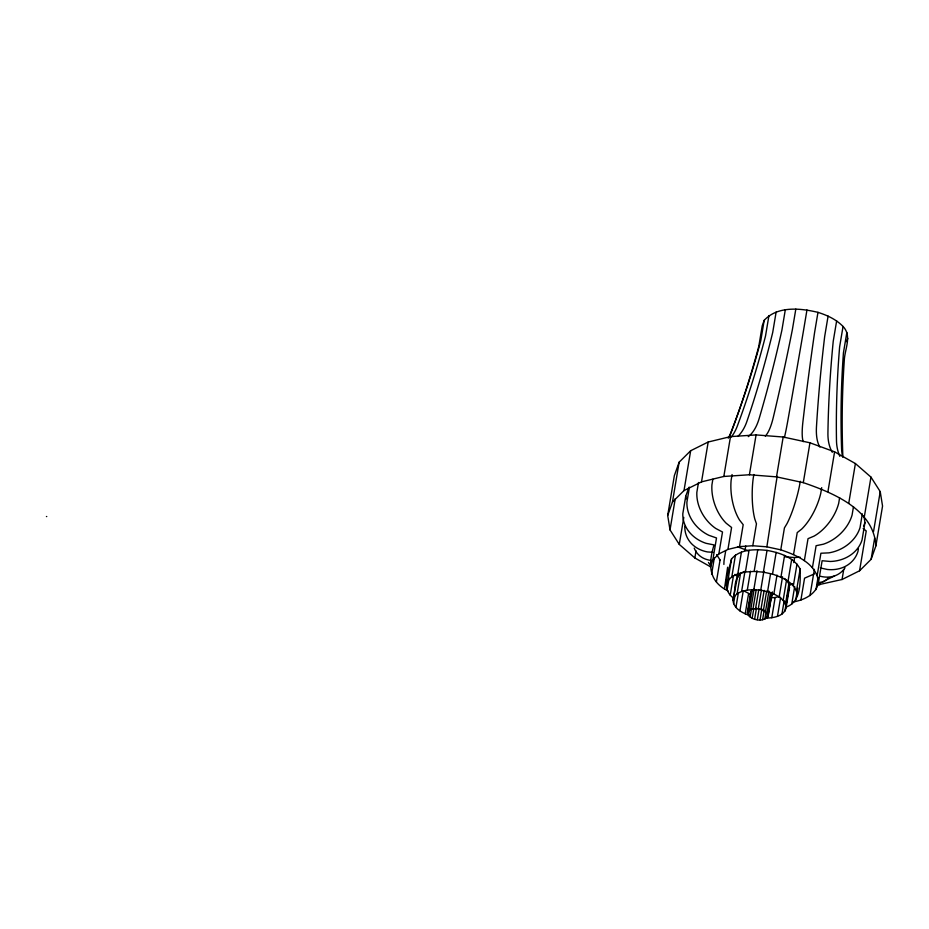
<?xml version="1.0" encoding="UTF-8"?>
<svg xmlns="http://www.w3.org/2000/svg" width="929" height="929" viewBox="0 0 929 929"><rect width="100%" height="100%" fill="white"/><g stroke="black" fill="none" stroke-linecap="round" stroke-linejoin="round"><path stroke-width="1.39" d="M710.755 566.922L694.846 557.969L679.273 544.406L670.018 529.902L667.696 515.456L674.361 475.602L679.134 462.201L690.665 450.739L708.188 442.018L730.496 436.618L756.078 434.911L783.182 437.013L809.96 442.796L834.59 451.842L855.4 463.548L870.961 477.111L880.227 491.615L882.55 506.061L875.884 545.904L871.112 559.316L859.569 570.778L842.057 579.499L816.905 585.096M667.696 515.456L672.457 502.043L679.134 462.201M670.018 529.902L675.255 498.618M672.457 502.043L683.999 490.593L690.665 450.739M688.923 487.307L685.73 496.283L682.803 513.76A35 30.042 5 0 0 706.04 543.314L714.041 544.928C708.084 564.251 708.293 581.264 728.069 590.96M679.273 544.406L683.79 517.407M689.411 487.272L686.903 502.217A35 29.333 33.3 0 0 708.885 535.313L716.514 537.972L712.845 559.897L710.371 566.864M698.492 482.476L696.843 492.358A35 26.616 55.2 0 0 715.771 528.473L722.507 532.015L718.837 553.951L712.845 559.897M683.999 490.593L701.523 481.861L708.188 442.018M694.846 557.969L696.03 550.874M712.868 479.201L711.928 484.845A35 22.099 70.5 0 0 726.223 523.259L731.599 527.486L727.93 549.422L718.837 553.951M701.523 481.861L723.83 476.461L730.496 436.618M711.579 574.366L714.32 557.969M732.075 474.545L731.135 480.188A35 16.06 81.6 0 0 739.53 520.043L743.188 524.688L739.507 546.624L727.93 549.422M716.387 581.891L720.056 559.955L716.619 554.578M842.858 456.534A1216.92 1044.44 5 0 1 844.403 358.745C845.332 348.143 851.823 335.485 843.044 326.462C836.228 319.413 827.193 315.268 817.973 312.353C800.45 308.173 777.608 305.746 764.184 320.331L760.77 340.711A1216.92 1019.717 33.3 0 1 730.949 432.403A63.184 52.941 33.3 0 1 728.22 438.198M725.746 550.572L724.086 560.442A35 13.97 -65.5 0 0 723.9 564.437M768.933 315.616L765.519 336.008A1216.92 925.493 55.2 0 1 737.301 426.109A63.184 48.053 55.2 0 1 731.332 437.002M724.469 588.928L727.628 567.213M733.387 597.962C720.405 588.881 728.8 571.265 731.518 558.979C740.123 548.958 754.952 549.132 767.029 550.386C779.489 552.697 793.749 557.086 800.148 569.012C800.322 582.053 801.309 602.329 785.76 607.171M726.257 585.316L727.883 580.73L731.518 558.979M727.047 590.24L729.091 578.001M727.883 580.73L731.82 576.828L735.454 555.066M776.133 312.028L772.719 332.419A1216.92 768.202 70.5 0 1 746.939 421.301A63.184 39.889 70.5 0 1 737.905 436.409M723.83 476.461L749.401 474.754L756.078 434.911M730.206 595.187L733.387 576.154M753.86 474.498L753.152 478.725A35 8.942 -89.6 0 0 754.801 519.021L756.461 523.805L752.792 545.741L739.507 546.624M750.237 615.718C742.91 613.245 733.515 608.832 732.969 600.041C736.198 590.96 732.307 575.748 743.874 571.788M731.82 576.828L737.8 573.843L741.435 552.093M732.969 600.041L737.58 576.386M733.562 603.722L734.92 595.628M738.462 575.887L738.567 573.367M734.189 596.615L737.127 593.701L740.518 573.46M745.035 550.293L745.755 546.008M785.307 309.81L781.893 330.201A1216.92 558.55 81.6 0 1 759.214 418.329A63.184 28.996 81.6 0 1 748.275 436.618M735.931 607.427L738.416 592.586M737.127 593.701L741.597 591.471L744.988 571.23M737.8 573.843L745.406 572.009L749.053 550.247M739.902 610.887L743.281 590.658L751.108 594.56M741.597 591.471L747.299 590.089L750.458 571.207M795.816 309.113L792.402 329.493A1216.92 310.843 -89.6 0 1 773.288 417.4A63.184 16.141 -89.6 0 1 765.275 436.107M745.209 613.872L748.588 593.643M745.406 572.009L754.139 571.428L757.774 549.666M747.38 612.768L750.806 592.284L752.444 589.799L749.018 610.283L747.38 612.768C749.482 620.444 764.3 622.999 768.202 615.822L771.639 595.326L770.478 592.435L767.052 612.919L768.202 615.822M747.857 611.433L751.294 590.949M747.613 614.22L748.298 610.121M748.762 607.392L749.215 604.651M749.668 601.922L750.133 599.193M750.586 596.464L750.806 592.284M748.542 615.672L749.68 608.843M747.299 590.089L753.825 589.66L756.984 570.778M749.018 610.283L750.771 609.412L754.197 588.928M750.098 617.019L751.468 608.832M750.771 609.412L753.001 608.867L756.194 589.752M752.176 618.191L753.779 608.634M749.401 474.754L776.505 476.867L783.182 437.013M777.201 476.31L776.493 480.537A35 1.208 -81.7 0 0 770.965 520.286L766.866 546.833L752.792 545.741M753.001 608.867L755.556 608.704L758.761 589.578M754.638 619.097L756.473 608.17M806.964 309.984L803.55 330.364A1216.92 41.944 -81.7 0 1 788.198 418.561A63.184 2.183 -81.7 0 1 784.355 437.594M754.139 571.428L763.383 572.148L767.029 550.386M753.825 589.66L760.735 590.194L763.893 571.312M755.556 608.704L758.261 608.913L761.466 589.787M757.321 619.678L759.156 608.75M767.052 612.919L760.944 609.494L764.149 590.368M760.038 619.887L761.861 608.959M763.406 610.399L766.611 591.274M762.593 619.713L764.195 610.156M766.541 618.11C773.88 617.878 784.111 616.194 786.085 607.81C785.458 598.497 775.239 594.246 767.563 591.668L770.501 574.134M765.496 611.561L768.922 591.076M764.822 619.178L765.96 612.35M797.303 595.698C796.455 583.249 782.787 577.559 772.522 574.11L776.168 552.36M766.576 618.308L767.493 612.838M817.973 312.353L814.559 332.733A1216.92 229.8 -73.9 0 0 802.923 421.731A63.184 11.926 -73.9 0 0 803.202 441.658M767.969 614.371L771.407 593.886M767.726 617.158L771.639 595.326M771.465 597.359L772.371 591.912M793.169 601.98C803.864 600.053 816.277 594.49 818.449 582.669C817.172 563.729 796.362 555.066 780.766 549.829L784.436 527.893L786.956 523.724A35 6.608 -73.9 0 0 799.544 485.507L800.252 481.28M773.857 593.979L777.016 575.097M771.767 617.762L775.146 597.521L779.71 596.418M780.929 577.199L784.575 555.449M779.164 596.964L782.543 576.735M777.457 616.38L780.615 597.498M828.099 316.069L824.685 336.461A1216.92 485.89 -65.5 0 0 816.475 426.713A63.184 25.234 -65.5 0 0 819.924 447.104M783.135 600.424L786.515 580.195L784.529 578.465M875.884 545.904C873.794 509.324 833.011 492.858 803.295 482.639L809.96 442.796M781.928 614.15L784.181 600.668M788.036 581.194L791.671 559.444M793.552 554.52L797.221 532.596L801.646 529.124A35 13.97 -65.5 0 0 820.76 493.299L821.7 487.655M785.493 604.129L788.884 583.888L786.515 580.195M784.877 611.236L786.898 599.089M787.351 596.395L787.804 593.701M786.433 603.084L789.395 585.409L792.983 583.621M786.085 607.81L789.476 587.581L788.884 583.888M793.772 562.614L794.62 557.539L800.124 557.179M836.646 320.888L833.232 341.268A1216.92 708.873 -55.2 0 0 827.925 433.146A63.184 36.8 -55.2 0 0 832.291 452.295M793.343 585.827L796.989 564.066M791.729 604.187L794.69 586.513M796.501 590.774L800.148 569.012M795.677 600.285L797.721 588.045M843.044 326.462L839.63 346.842A1216.92 883.537 -41.5 0 0 836.483 440.613A63.184 45.869 -41.5 0 0 839.828 456.325M804.351 560.605L808.021 538.669L814.071 536.114A35 20.392 -55.2 0 0 838.678 503.379L839.619 497.735M800.891 600.111L804.56 578.175L814.222 573.948M846.853 332.419L843.439 352.811A1216.92 998.001 -21.8 0 0 841.581 448.591A63.184 51.815 -21.8 0 0 842.731 457.161M812.434 567.642L816.103 545.706L823.361 544.208A35 25.408 -41.5 0 0 852.079 515.061L853.496 506.595M809.983 595.582L813.653 573.646M813.711 573.553L814.419 569.326M827.925 491.685L834.59 451.842M817.241 575.167L820.911 553.243L828.877 552.86A35 28.706 -21.8 0 0 860.045 527.544L862.333 513.865M815.976 589.636L818.031 577.339M818.449 582.669L822.119 560.733L830.271 561.476A35 30.042 5 0 0 862.042 539.981L864.969 522.504L863.865 515.595M819.75 584.898L820.214 582.065M848.734 503.39L855.4 463.548M842.057 579.499L843.718 569.57M858.419 548.702L857.943 551.524A35 29.333 33.3 0 1 827.425 569.489L820.284 567.921M864.295 516.965L870.961 477.111M859.569 570.778L866.246 530.923A63.184 48.053 55.2 0 1 863.134 528.52M873.562 531.458L880.227 491.615M871.112 559.316L874.677 538.03M764.184 320.331L762.221 325.847L758.819 346.227A1216.92 1044.44 5 0 1 729.311 437.222M846.633 341.663L847.805 338.365M788.256 590.995L789.476 587.581M863.61 526.348L864.969 522.504M821.573 582.39L834.625 575.887M719.441 560.082L720.056 559.955M771.233 597.788L775.146 597.521M46.45 516.547L46.752 516.536M713.147 552.349L707.422 551.931A35 28.706 -21.8 0 1 684.801 526.209M785.005 556.796L794.62 557.539M776.505 476.867L803.295 482.639M766.866 546.833L780.766 549.829M763.383 572.148L772.522 574.11M760.735 590.194L767.563 591.668M758.261 608.913L760.944 609.494M737.626 546.856L748.228 550.758M734.909 574.354L738.09 577.141M685.73 496.283L686.171 499.047M710.906 565.529A35 20.392 -55.2 0 1 708.467 562.44M711.509 560.477A35 25.408 -41.5 0 1 694.23 548.11M845.042 567.77A35 26.616 55.2 0 1 820.539 576.317M828.122 578.082A35 22.099 70.5 0 1 817.439 583.052"/></g></svg>
